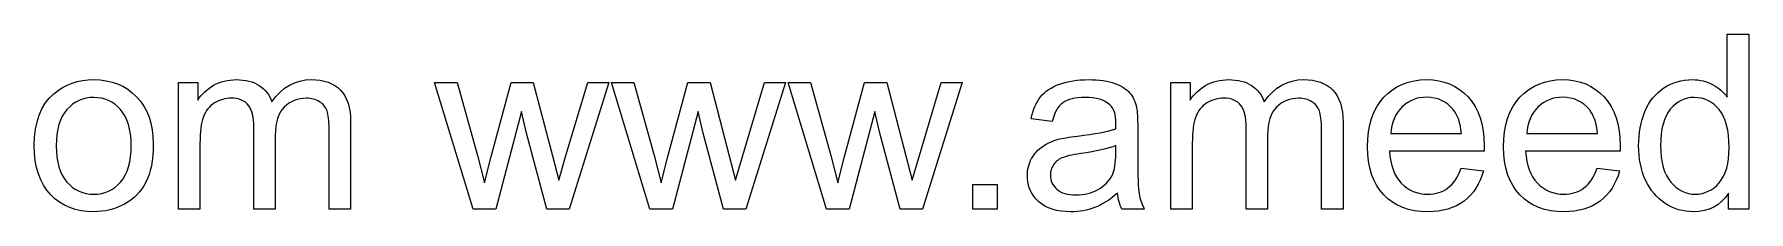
# Model space of a CAD drawing. Extents: x -1652 to 1470, y -458 to 1785.
# Drawn here: x -113.1 to 373.5, y -458.3 to -407.8 of the extents above; entities that cross this region are included whole.
import ezdxf

# ---------------------------------------------------------------- set-up
doc = ezdxf.new("R2010")
doc.units = 0
doc.layers.add('LAYER_1', color=7, linetype='CONTINUOUS')

msp = doc.modelspace()

# ---------------------------------------------------------------- linework, layer by layer
at = {"layer": 'LAYER_1', "color": 250}
for points in [[(367.7913, -457.521), (367.7913, -452.95), (366.886, -454.1992), (365.8797, -455.2823), (364.7726, -456.1992), (363.5646, -456.9496), (362.2556, -457.5336), (360.8458, -457.9508), (359.3351, -458.2013), (357.7235, -458.2848), (356.6581, -458.2479), (355.6146, -458.1371), (354.5931, -457.9522), (353.5936, -457.6932), (352.6164, -457.3598), (351.6616, -456.952), (350.7293, -456.4696), (349.8196, -455.9125), (348.9424, -455.2925), (348.1162, -454.6131), (347.3406, -453.8746), (346.6156, -453.0772), (345.941, -452.2213), (345.3168, -451.307), (344.7427, -450.3348), (344.2187, -449.3047), (343.7549, -448.2219), (343.3529, -447.1), (343.0128, -445.9387), (342.7345, -444.738), (342.5181, -443.4977), (342.3635, -442.2176), (342.2707, -440.8977), (342.2398, -439.5377), (342.268, -438.2082), (342.3525, -436.91), (342.4931, -435.6429), (342.6897, -434.4069), (342.9422, -433.2019), (343.2504, -432.0276), (343.6142, -430.8839), (344.0335, -429.7708), (344.5125, -428.7087), (345.047, -427.7099), (345.637, -426.7745), (346.2829, -425.9028), (346.9845, -425.0951), (347.7422, -424.3517), (348.5561, -423.6729), (349.4262, -423.0589), (350.3342, -422.5099), (351.2699, -422.0346), (352.2331, -421.6327), (353.2233, -421.3042), (354.24, -421.049), (355.283, -420.8669), (356.3517, -420.7577), (357.4457, -420.7213), (358.2502, -420.743), (359.0318, -420.8079), (359.7907, -420.916), (360.5268, -421.067), (361.2402, -421.2609), (361.9307, -421.4976), (362.5984, -421.7768), (363.2434, -422.0984), (363.8623, -422.4547), (364.452, -422.8379), (365.0123, -423.2477), (365.5434, -423.6838), (366.0451, -424.1459), (366.5176, -424.6338), (366.9608, -425.1472), (367.3747, -425.6858), (367.3747, -407.8067), (373.4848, -407.8067), (373.4848, -457.521), (367.7913, -457.521)], [(-113.0811, -439.503), (-112.9943, -437.0886), (-112.7337, -434.8358), (-112.2994, -432.7447), (-111.691, -430.8152), (-110.9085, -429.0473), (-109.9517, -427.4411), (-108.8206, -425.9966), (-107.5149, -424.7137), (-106.3237, -423.778), (-105.0677, -422.967), (-103.7472, -422.2808), (-102.3623, -421.7194), (-100.9135, -421.2827), (-99.4009, -420.9708), (-97.8248, -420.7837), (-96.1856, -420.7213), (-94.3744, -420.7972), (-92.6469, -421.0251), (-91.0031, -421.4048), (-89.4434, -421.9364), (-87.9677, -422.6199), (-86.5762, -423.4552), (-85.269, -424.4425), (-84.0464, -425.5816), (-82.9436, -426.8509), (-81.9874, -428.2371), (-81.178, -429.7399), (-80.5154, -431.3591), (-79.9998, -433.0943), (-79.6314, -434.9454), (-79.4102, -436.912), (-79.3365, -438.9939), (-79.369, -440.6831), (-79.4667, -442.2791), (-79.6294, -443.7821), (-79.8572, -445.1922), (-80.1502, -446.5096), (-80.5082, -447.7343), (-80.9313, -448.8666), (-81.4195, -449.9065), (-81.9701, -450.8726), (-82.5803, -451.7834), (-83.2502, -452.6388), (-83.9798, -453.4389), (-84.7691, -454.1837), (-85.618, -454.8731), (-86.5266, -455.5072), (-87.4949, -456.086), (-88.5005, -456.6024), (-89.5298, -457.0496), (-90.5824, -457.4276), (-91.658, -457.7365), (-92.7564, -457.9766), (-93.8773, -458.1479), (-95.0205, -458.2506), (-96.1856, -458.2848), (-98.0321, -458.2094), (-99.7877, -457.983), (-101.4523, -457.6056), (-103.0263, -457.0769), (-104.5096, -456.3969), (-105.9025, -455.5655), (-107.2051, -454.5824), (-108.4175, -453.4476), (-109.5116, -452.1701), (-110.4594, -450.7594), (-111.2611, -449.2155), (-111.9166, -447.5385), (-112.4263, -445.7286), (-112.7902, -443.786), (-113.0084, -441.7108), (-113.0811, -439.503)], [(-72.1733, -457.521), (-72.1733, -421.4851), (-66.6881, -421.4851), (-66.6881, -426.5768), (-66.2493, -425.933), (-65.7748, -425.3209), (-65.2648, -424.7408), (-64.7194, -424.193), (-64.1387, -423.6777), (-63.5229, -423.1952), (-62.8721, -422.7458), (-62.1865, -422.3298), (-61.4715, -421.9517), (-60.7326, -421.6245), (-59.9694, -421.3479), (-59.1821, -421.122), (-58.3702, -420.9465), (-57.5339, -420.8213), (-56.6729, -420.7463), (-55.787, -420.7213), (-54.8112, -420.7473), (-53.8799, -420.8253), (-52.9935, -420.955), (-52.1519, -421.1365), (-51.3553, -421.3694), (-50.6039, -421.6538), (-49.8978, -421.9894), (-49.2371, -422.3761), (-48.6225, -422.8128), (-48.0548, -423.29), (-47.5339, -423.8078), (-47.0601, -424.3666), (-46.6335, -424.9666), (-46.2542, -425.6081), (-45.9224, -426.2913), (-45.6382, -427.0166), (-44.5223, -425.54), (-43.327, -424.2608), (-42.0519, -423.1787), (-40.6969, -422.2937), (-39.2615, -421.6056), (-37.7456, -421.1142), (-36.1488, -420.8195), (-34.471, -420.7213), (-33.1643, -420.7674), (-31.9349, -420.9059), (-30.783, -421.1369), (-29.709, -421.4605), (-28.7131, -421.8768), (-27.7956, -422.3861), (-26.9567, -422.9883), (-26.1968, -423.6838), (-25.5171, -424.4758), (-24.9276, -425.3675), (-24.4285, -426.3591), (-24.0198, -427.4505), (-23.7017, -428.6417), (-23.4743, -429.9328), (-23.3377, -431.3236), (-23.2922, -432.8143), (-23.2922, -457.521), (-29.4023, -457.521), (-29.4023, -434.8394), (-29.412, -433.9596), (-29.441, -433.1428), (-29.489, -432.3893), (-29.5556, -431.699), (-29.6408, -431.0723), (-29.7441, -430.5091), (-29.8653, -430.0097), (-30.0041, -429.5741), (-30.1668, -429.1808), (-30.3601, -428.8078), (-30.584, -428.4548), (-30.8387, -428.1217), (-31.1243, -427.8082), (-31.441, -427.5138), (-31.7889, -427.2385), (-32.1681, -426.9819), (-32.5673, -426.7503), (-32.9838, -426.5499), (-33.4173, -426.3808), (-33.8678, -426.2427), (-34.335, -426.1355), (-34.819, -426.0591), (-35.3196, -426.0134), (-35.8365, -425.9982), (-36.7706, -426.0378), (-37.6636, -426.1564), (-38.5157, -426.354), (-39.327, -426.6304), (-40.0975, -426.9854), (-40.8275, -427.4189), (-41.5172, -427.9308), (-42.1665, -428.521), (-42.7562, -429.2018), (-43.2668, -429.9769), (-43.6985, -430.8465), (-44.0514, -431.8104), (-44.3256, -432.8687), (-44.5213, -434.0214), (-44.6386, -435.2685), (-44.6777, -436.61), (-44.6777, -457.521), (-50.7878, -457.521), (-50.7878, -434.1335), (-50.8111, -433.1495), (-50.8811, -432.2286), (-50.9977, -431.3709), (-51.161, -430.5765), (-51.3709, -429.8456), (-51.6275, -429.1782), (-51.9307, -428.5746), (-52.2806, -428.0349), (-52.6836, -427.5587), (-53.1462, -427.1455), (-53.6681, -426.7955), (-54.2493, -426.5088), (-54.8897, -426.2856), (-55.589, -426.126), (-56.3472, -426.0302), (-57.1641, -425.9982), (-57.8004, -426.0194), (-58.4248, -426.0828), (-59.0372, -426.1886), (-59.6377, -426.3367), (-60.2262, -426.5271), (-60.8029, -426.7599), (-61.3675, -427.0349), (-61.9203, -427.3522), (-62.4481, -427.7102), (-62.9381, -428.1075), (-63.3904, -428.544), (-63.8051, -429.0201), (-64.1824, -429.5357), (-64.5224, -430.091), (-64.8253, -430.6863), (-65.0911, -431.3215), (-65.3189, -432.0087), (-65.5164, -432.7686), (-65.6834, -433.6008), (-65.8202, -434.5053), (-65.9265, -435.4819), (-66.0024, -436.5306), (-66.048, -437.6511), (-66.0632, -438.8434), (-66.0632, -457.521), (-72.1733, -457.521)], [(11.4361, -457.521), (0.5466, -421.4851), (6.9345, -421.4851), (12.6859, -442.2804), (14.7226, -450.0222), (16.5857, -442.5928), (22.2908, -421.4851), (28.5514, -421.4851), (33.9788, -442.4077), (35.7493, -449.27), (37.8207, -442.3151), (44.0466, -421.4851), (49.9832, -421.4851), (38.6771, -457.521), (32.3587, -457.521), (26.642, -435.9619), (25.1954, -429.7939), (17.9049, -457.521), (11.4361, -457.521)], [(61.5786, -457.521), (50.6891, -421.4851), (57.077, -421.4851), (62.8284, -442.2804), (64.8651, -450.0222), (66.7282, -442.5928), (72.4333, -421.4851), (78.6939, -421.4851), (84.1213, -442.4077), (85.8918, -449.27), (87.9632, -442.3151), (94.1891, -421.4851), (100.1257, -421.4851), (88.8196, -457.521), (82.5012, -457.521), (76.7845, -435.9619), (75.3379, -429.7939), (68.0474, -457.521), (61.5786, -457.521)], [(111.7211, -457.521), (100.8316, -421.4851), (107.2195, -421.4851), (112.9709, -442.2804), (115.0076, -450.0222), (116.8707, -442.5928), (122.5758, -421.4851), (128.8364, -421.4851), (134.2638, -442.4077), (136.0343, -449.27), (138.1057, -442.3151), (144.3316, -421.4851), (150.2682, -421.4851), (138.9621, -457.521), (132.6437, -457.521), (126.927, -435.9619), (125.4804, -429.7939), (118.1899, -457.521), (111.7211, -457.521)], [(194.3815, -453.0078), (193.5348, -453.7054), (192.6958, -454.3491), (191.8646, -454.9391), (191.0415, -455.4756), (190.2265, -455.9589), (189.4197, -456.3894), (188.6214, -456.7673), (187.8316, -457.0928), (187.0391, -457.3733), (186.2323, -457.6159), (185.4112, -457.8209), (184.5755, -457.9882), (183.7252, -458.1182), (182.8601, -458.2108), (181.9801, -458.2663), (181.085, -458.2848), (179.6437, -458.2398), (178.2881, -458.1045), (177.0183, -457.879), (175.8341, -457.563), (174.7356, -457.1564), (173.7229, -456.6591), (172.7958, -456.0709), (171.9545, -455.3917), (171.2059, -454.6459), (170.5572, -453.8492), (170.0082, -453.0017), (169.5591, -452.1037), (169.2097, -451.1553), (168.9602, -450.1565), (168.8105, -449.1076), (168.7606, -448.0086), (168.7796, -447.356), (168.8364, -446.7176), (168.9309, -446.0932), (169.0629, -445.483), (169.2324, -444.8868), (169.4392, -444.3048), (169.6831, -443.7368), (169.9641, -443.183), (170.2793, -442.6503), (170.6172, -442.1455), (170.9779, -441.6684), (171.3615, -441.2186), (171.7677, -440.796), (172.1968, -440.4003), (172.6487, -440.0311), (173.1233, -439.6882), (173.6208, -439.3682), (174.1326, -439.0678), (174.6591, -438.7873), (175.2006, -438.5266), (175.7572, -438.2861), (176.3292, -438.0657), (176.917, -437.8657), (177.5208, -437.6862), (178.0008, -437.5695), (178.5382, -437.4538), (179.1329, -437.339), (179.7846, -437.2248), (180.4933, -437.1111), (181.2588, -436.9978), (182.081, -436.8849), (182.9597, -436.772), (184.7481, -436.5491), (186.4157, -436.3145), (187.962, -436.0686), (189.3867, -435.8115), (190.6893, -435.5436), (191.8695, -435.2651), (192.9268, -434.9763), (193.8608, -434.6774), (193.8955, -433.092), (193.8684, -432.1975), (193.787, -431.3714), (193.6514, -430.6136), (193.4616, -429.9242), (193.2175, -429.303), (192.9191, -428.7503), (192.5665, -428.2659), (192.1597, -427.8498), (191.5381, -427.3659), (190.845, -426.947), (190.0805, -426.5929), (189.2449, -426.3034), (188.3382, -426.0786), (187.3606, -425.9181), (186.3122, -425.8219), (185.1932, -425.7899), (184.1479, -425.8137), (183.1733, -425.8852), (182.2695, -426.0041), (181.4366, -426.1704), (180.6747, -426.3838), (179.9841, -426.6443), (179.3647, -426.9517), (178.8169, -427.3059), (178.3178, -427.7198), (177.8531, -428.2066), (177.4227, -428.7662), (177.0261, -429.399), (176.6631, -430.105), (176.3336, -430.8844), (176.0371, -431.7373), (175.7734, -432.6638), (169.8021, -431.8306), (170.0224, -430.8944), (170.2753, -430.0038), (170.5611, -429.1591), (170.8798, -428.3604), (171.2316, -427.6078), (171.6166, -426.9014), (172.035, -426.2414), (172.4869, -425.6279), (172.9816, -425.055), (173.5284, -424.5166), (174.1272, -424.0124), (174.7782, -423.542), (175.4812, -423.1053), (176.2363, -422.7019), (177.0434, -422.3317), (177.9027, -421.9942), (178.802, -421.697), (179.7378, -421.439), (180.7096, -421.2202), (181.7171, -421.041), (182.7599, -420.9013), (183.8376, -420.8014), (184.9497, -420.7413), (186.0958, -420.7213), (187.2235, -420.7381), (188.298, -420.7887), (189.319, -420.8732), (190.2864, -420.9918), (191.2001, -421.1445), (192.06, -421.3315), (192.866, -421.553), (193.6178, -421.8091), (194.3148, -422.0907), (194.9649, -422.3888), (195.5678, -422.7037), (196.1232, -423.0357), (196.6308, -423.3851), (197.0905, -423.7521), (197.5019, -424.137), (197.8648, -424.5401), (198.1908, -424.9659), (198.4919, -425.4189), (198.768, -425.899), (199.0191, -426.4062), (199.2453, -426.9405), (199.4466, -427.5019), (199.6229, -428.0904), (199.7742, -428.7061), (199.8436, -429.1357), (199.9042, -429.6433), (199.9558, -430.2287), (199.9984, -430.8918), (200.0318, -431.6325), (200.0557, -432.4506), (200.0702, -433.3461), (200.0751, -434.3187), (200.0751, -442.4192), (200.0811, -444.4437), (200.099, -446.2732), (200.1288, -447.9079), (200.1706, -449.3481), (200.2243, -450.5942), (200.2899, -451.6463), (200.3674, -452.5047), (200.4569, -453.1698), (200.5605, -453.7351), (200.6886, -454.294), (200.8408, -454.8466), (201.0168, -455.3931), (201.216, -455.9337), (201.4382, -456.4685), (201.683, -456.9975), (201.9498, -457.521), (195.5619, -457.521), (195.3422, -457.029), (195.1431, -456.5164), (194.9647, -455.9832), (194.8068, -455.4293), (194.6696, -454.8549), (194.5529, -454.2598), (194.4569, -453.6441), (194.3815, -453.0078)], [(209.4601, -457.521), (209.4601, -421.4851), (214.9453, -421.4851), (214.9453, -426.5768), (215.3841, -425.933), (215.8586, -425.3209), (216.3686, -424.7408), (216.914, -424.193), (217.4947, -423.6777), (218.1105, -423.1952), (218.7613, -422.7458), (219.4469, -422.3298), (220.1619, -421.9517), (220.9008, -421.6245), (221.664, -421.3479), (222.4514, -421.122), (223.2632, -420.9465), (224.0995, -420.8213), (224.9605, -420.7463), (225.8464, -420.7213), (226.8222, -420.7473), (227.7535, -420.8253), (228.6399, -420.955), (229.4815, -421.1365), (230.2781, -421.3694), (231.0295, -421.6538), (231.7356, -421.9894), (232.3963, -422.3761), (233.0109, -422.8128), (233.5786, -423.29), (234.0995, -423.8078), (234.5733, -424.3666), (234.9999, -424.9666), (235.3792, -425.6081), (235.711, -426.2913), (235.9952, -427.0166), (237.1111, -425.54), (238.3064, -424.2608), (239.5815, -423.1787), (240.9365, -422.2937), (242.3719, -421.6056), (243.8878, -421.1142), (245.4846, -420.8195), (247.1624, -420.7213), (248.4691, -420.7674), (249.6985, -420.9059), (250.8504, -421.1369), (251.9244, -421.4605), (252.9203, -421.8768), (253.8378, -422.3861), (254.6767, -422.9883), (255.4366, -423.6838), (256.1163, -424.4758), (256.7058, -425.3675), (257.2049, -426.3591), (257.6136, -427.4505), (257.9317, -428.6417), (258.1591, -429.9328), (258.2957, -431.3236), (258.3412, -432.8143), (258.3412, -457.521), (252.2311, -457.521), (252.2311, -434.8394), (252.2214, -433.9596), (252.1924, -433.1428), (252.1444, -432.3893), (252.0778, -431.699), (251.9926, -431.0723), (251.8893, -430.5091), (251.7681, -430.0097), (251.6293, -429.5741), (251.4666, -429.1808), (251.2733, -428.8078), (251.0494, -428.4548), (250.7947, -428.1217), (250.5091, -427.8082), (250.1924, -427.5138), (249.8445, -427.2385), (249.4653, -426.9819), (249.0661, -426.7503), (248.6496, -426.5499), (248.2161, -426.3808), (247.7657, -426.2427), (247.2984, -426.1355), (246.8144, -426.0591), (246.3138, -426.0134), (245.7969, -425.9982), (244.8628, -426.0378), (243.9698, -426.1564), (243.1177, -426.354), (242.3064, -426.6304), (241.5359, -426.9854), (240.8059, -427.4189), (240.1162, -427.9308), (239.4669, -428.521), (238.8772, -429.2018), (238.3666, -429.9769), (237.9349, -430.8465), (237.5821, -431.8104), (237.3078, -432.8687), (237.1121, -434.0214), (236.9948, -435.2685), (236.9557, -436.61), (236.9557, -457.521), (230.8456, -457.521), (230.8456, -434.1335), (230.8223, -433.1495), (230.7523, -432.2286), (230.6357, -431.3709), (230.4724, -430.5765), (230.2625, -429.8456), (230.0059, -429.1782), (229.7027, -428.5746), (229.3528, -428.0349), (228.9498, -427.5587), (228.4872, -427.1455), (227.9653, -426.7955), (227.3841, -426.5088), (226.7437, -426.2856), (226.0444, -426.126), (225.2862, -426.0302), (224.4693, -425.9982), (223.833, -426.0194), (223.2086, -426.0828), (222.5962, -426.1886), (221.9957, -426.3367), (221.4072, -426.5271), (220.8305, -426.7599), (220.2659, -427.0349), (219.7131, -427.3522), (219.1853, -427.7102), (218.6953, -428.1075), (218.243, -428.544), (217.8283, -429.0201), (217.451, -429.5357), (217.111, -430.091), (216.8081, -430.6863), (216.5423, -431.3215), (216.3145, -432.0087), (216.117, -432.7686), (215.95, -433.6008), (215.8133, -434.5053), (215.7069, -435.4819), (215.631, -436.5306), (215.5854, -437.6511), (215.5702, -438.8434), (215.5702, -457.521), (209.4601, -457.521)], [(291.8775, -445.8562), (298.196, -446.6894), (297.787, -448.027), (297.2979, -449.2884), (296.7287, -450.4734), (296.0797, -451.5816), (295.3509, -452.6127), (294.5426, -453.5666), (293.6547, -454.4428), (292.6876, -455.2413), (291.6461, -455.9535), (290.535, -456.5712), (289.3542, -457.0942), (288.1035, -457.5225), (286.7829, -457.8558), (285.3922, -458.094), (283.9312, -458.2371), (282.3999, -458.2848), (280.4807, -458.2089), (278.6635, -457.981), (276.9483, -457.6013), (275.3351, -457.0697), (273.8238, -456.3862), (272.4145, -455.5508), (271.1072, -454.5636), (269.9019, -453.4244), (268.8197, -452.1519), (267.8818, -450.7559), (267.0882, -449.2369), (266.4388, -447.5949), (265.9338, -445.8304), (265.5731, -443.9435), (265.3566, -441.9346), (265.2845, -439.8039), (265.3572, -437.6016), (265.5754, -435.5254), (265.9393, -433.5757), (266.449, -431.7525), (267.1045, -430.0564), (267.9062, -428.4874), (268.854, -427.0459), (269.9481, -425.7321), (271.1589, -424.5566), (272.4564, -423.5382), (273.8408, -422.6769), (275.3119, -421.9726), (276.8698, -421.4249), (278.5145, -421.0339), (280.246, -420.7994), (282.0643, -420.7213), (283.824, -420.7978), (285.5013, -421.0274), (287.096, -421.4103), (288.6084, -421.9465), (290.0383, -422.6363), (291.3857, -423.4796), (292.6507, -424.4768), (293.8332, -425.6279), (294.9034, -426.9184), (295.8314, -428.3337), (296.617, -429.8737), (297.2601, -431.5385), (297.7605, -433.328), (298.1181, -435.2423), (298.3327, -437.2814), (298.4043, -439.4452), (298.3696, -441.0653), (271.5335, -441.0653), (271.6616, -442.5022), (271.8724, -443.8531), (272.1662, -445.1178), (272.5432, -446.2959), (273.0038, -447.3873), (273.5482, -448.3916), (274.1767, -449.3085), (274.8895, -450.1379), (275.6641, -450.8745), (276.4861, -451.5134), (277.3553, -452.0543), (278.2715, -452.4972), (279.2343, -452.8419), (280.2435, -453.0883), (281.2988, -453.2363), (282.3999, -453.2856), (283.2222, -453.2579), (284.014, -453.1749), (284.7752, -453.0366), (285.5056, -452.843), (286.205, -452.594), (286.8734, -452.2896), (287.5107, -451.93), (288.1166, -451.515), (288.6954, -451.0393), (289.2428, -450.4974), (289.7591, -449.8893), (290.2444, -449.215), (290.6987, -448.4746), (291.1222, -447.668), (291.5151, -446.7952), (291.8775, -445.8562)], [(330.494, -445.8562), (336.8125, -446.6894), (336.4035, -448.027), (335.9144, -449.2884), (335.3452, -450.4734), (334.6962, -451.5816), (333.9674, -452.6127), (333.1591, -453.5666), (332.2712, -454.4428), (331.3041, -455.2413), (330.2626, -455.9535), (329.1515, -456.5712), (327.9707, -457.0942), (326.72, -457.5225), (325.3994, -457.8558), (324.0087, -458.094), (322.5477, -458.2371), (321.0164, -458.2848), (319.0972, -458.2089), (317.28, -457.981), (315.5648, -457.6013), (313.9516, -457.0697), (312.4403, -456.3862), (311.031, -455.5508), (309.7237, -454.5636), (308.5184, -453.4244), (307.4362, -452.1519), (306.4983, -450.7559), (305.7047, -449.2369), (305.0553, -447.5949), (304.5503, -445.8304), (304.1896, -443.9435), (303.9731, -441.9346), (303.901, -439.8039), (303.9737, -437.6016), (304.1919, -435.5254), (304.5558, -433.5757), (305.0655, -431.7525), (305.721, -430.0564), (306.5227, -428.4874), (307.4705, -427.0459), (308.5646, -425.7321), (309.7754, -424.5566), (311.0729, -423.5382), (312.4573, -422.6769), (313.9284, -421.9726), (315.4863, -421.4249), (317.131, -421.0339), (318.8625, -420.7994), (320.6808, -420.7213), (322.4405, -420.7978), (324.1178, -421.0274), (325.7125, -421.4103), (327.2249, -421.9465), (328.6548, -422.6363), (330.0022, -423.4796), (331.2672, -424.4768), (332.4497, -425.6279), (333.5199, -426.9184), (334.4479, -428.3337), (335.2335, -429.8737), (335.8766, -431.5385), (336.377, -433.328), (336.7346, -435.2423), (336.9492, -437.2814), (337.0208, -439.4452), (336.9861, -441.0653), (310.15, -441.0653), (310.2781, -442.5022), (310.4889, -443.8531), (310.7827, -445.1178), (311.1597, -446.2959), (311.6203, -447.3873), (312.1647, -448.3916), (312.7932, -449.3085), (313.506, -450.1379), (314.2806, -450.8745), (315.1026, -451.5134), (315.9718, -452.0543), (316.888, -452.4972), (317.8508, -452.8419), (318.86, -453.0883), (319.9153, -453.2363), (321.0164, -453.2856), (321.8387, -453.2579), (322.6305, -453.1749), (323.3917, -453.0366), (324.1221, -452.843), (324.8215, -452.594), (325.4899, -452.2896), (326.1272, -451.93), (326.7331, -451.515), (327.3119, -451.0393), (327.8593, -450.4974), (328.3756, -449.8893), (328.8609, -449.215), (329.3152, -448.4746), (329.7387, -447.668), (330.1316, -446.7952), (330.494, -445.8562)], [(-106.8321, -439.5146), (-106.7849, -441.1875), (-106.6433, -442.7518), (-106.4074, -444.2073), (-106.077, -445.5539), (-105.6523, -446.7915), (-105.1331, -447.9199), (-104.5196, -448.9389), (-103.8117, -449.8486), (-103.0284, -450.6541), (-102.197, -451.3523), (-101.3174, -451.943), (-100.3893, -452.4263), (-99.4123, -452.8023), (-98.3862, -453.0708), (-97.3107, -453.2319), (-96.1856, -453.2856), (-95.0725, -453.2319), (-94.007, -453.0706), (-92.9889, -452.8017), (-92.0182, -452.4249), (-91.0946, -451.9402), (-90.2182, -451.3474), (-89.3886, -450.6464), (-88.6058, -449.837), (-87.8979, -448.917), (-87.2844, -447.8842), (-86.7653, -446.7386), (-86.3406, -445.4801), (-86.0102, -444.1088), (-85.7743, -442.6247), (-85.6327, -441.0277), (-85.5855, -439.3179), (-85.6332, -437.7019), (-85.7763, -436.187), (-86.0145, -434.7733), (-86.3478, -433.4609), (-86.776, -432.2499), (-87.2991, -431.1405), (-87.9168, -430.1328), (-88.629, -429.2269), (-89.4117, -428.4214), (-90.241, -427.7232), (-91.1166, -427.1325), (-92.0385, -426.6492), (-93.0064, -426.2732), (-94.0204, -426.0047), (-95.0801, -425.8436), (-96.1856, -425.7899), (-97.3107, -425.8431), (-98.3862, -426.0027), (-99.4123, -426.269), (-100.3893, -426.6419), (-101.3174, -427.1217), (-102.197, -427.7085), (-103.0284, -428.4025), (-103.8117, -429.2037), (-104.5196, -430.1129), (-105.1331, -431.1305), (-105.6523, -432.2566), (-106.077, -433.4913), (-106.4074, -434.8344), (-106.6433, -436.2859), (-106.7849, -437.846), (-106.8321, -439.5146)], [(271.8807, -436.0661), (291.947, -436.0661), (291.8234, -434.9649), (291.6523, -433.9352), (291.434, -432.9768), (291.1688, -432.0896), (290.8569, -431.2734), (290.4986, -430.5282), (290.0943, -429.8538), (289.6441, -429.25), (288.8918, -428.4239), (288.0844, -427.7075), (287.2222, -427.1009), (286.3055, -426.6043), (285.3346, -426.2179), (284.3097, -425.9416), (283.231, -425.7758), (282.099, -425.7205), (281.0699, -425.7644), (280.0831, -425.8963), (279.1382, -426.116), (278.2353, -426.4235), (277.3741, -426.819), (276.5546, -427.3023), (275.7766, -427.8735), (275.0399, -428.5326), (274.3678, -429.2654), (273.7749, -430.058), (273.2612, -430.9101), (272.8267, -431.822), (272.4714, -432.7935), (272.1953, -433.8247), (271.9984, -434.9156), (271.8807, -436.0661)], [(310.4972, -436.0661), (330.5635, -436.0661), (330.4399, -434.9649), (330.2688, -433.9352), (330.0505, -432.9768), (329.7853, -432.0896), (329.4734, -431.2734), (329.1151, -430.5282), (328.7108, -429.8538), (328.2606, -429.25), (327.5083, -428.4239), (326.7009, -427.7075), (325.8387, -427.1009), (324.922, -426.6043), (323.9511, -426.2179), (322.9262, -425.9416), (321.8475, -425.7758), (320.7155, -425.7205), (319.6864, -425.7644), (318.6996, -425.8963), (317.7547, -426.116), (316.8518, -426.4235), (315.9906, -426.819), (315.1711, -427.3023), (314.3931, -427.8735), (313.6564, -428.5326), (312.9843, -429.2654), (312.3914, -430.058), (311.8777, -430.9101), (311.4432, -431.822), (311.0879, -432.7935), (310.8118, -433.8247), (310.6149, -434.9156), (310.4972, -436.0661)], [(348.4888, -439.5493), (348.5344, -441.2217), (348.6712, -442.7847), (348.8995, -444.2383), (349.2193, -445.5828), (349.6308, -446.8183), (350.1341, -447.9448), (350.7293, -448.9626), (351.4166, -449.8718), (352.1624, -450.673), (352.9418, -451.367), (353.7545, -451.9538), (354.6004, -452.4336), (355.4794, -452.8065), (356.3914, -453.0728), (357.3361, -453.2324), (358.3136, -453.2856), (359.2971, -453.2346), (360.2427, -453.0816), (361.1507, -452.8267), (362.0211, -452.4698), (362.854, -452.0108), (363.6497, -451.4499), (364.4082, -450.7871), (365.1297, -450.0222), (365.7849, -449.1526), (366.3533, -448.1757), (366.8345, -447.0913), (367.2286, -445.8996), (367.5354, -444.6004), (367.7546, -443.1939), (367.8863, -441.6799), (367.9302, -440.0585), (367.8857, -438.2793), (367.7521, -436.6217), (367.5292, -435.0859), (367.217, -433.6721), (366.8153, -432.3803), (366.324, -431.2106), (365.7428, -430.1633), (365.0718, -429.2385), (364.339, -428.4291), (363.564, -427.7281), (362.747, -427.1353), (361.888, -426.6506), (360.9873, -426.2738), (360.0449, -426.0049), (359.0611, -425.8436), (358.0359, -425.7899), (357.0372, -425.8415), (356.0807, -425.9962), (355.1663, -426.2543), (354.2937, -426.6159), (353.463, -427.0811), (352.6738, -427.65), (351.9262, -428.3228), (351.2199, -429.0996), (350.5809, -429.9881), (350.0267, -430.996), (349.5573, -432.1232), (349.173, -433.3697), (348.8739, -434.7356), (348.66, -436.2208), (348.5316, -437.8254), (348.4888, -439.5493)], [(193.8955, -439.4683), (193.0102, -439.8003), (192.0208, -440.1193), (190.9272, -440.4252), (189.7295, -440.7181), (188.4276, -440.998), (187.0216, -441.2649), (185.5114, -441.5188), (183.8971, -441.7596), (182.9858, -441.8963), (182.1439, -442.0374), (181.3714, -442.1827), (180.6684, -442.3325), (180.0348, -442.4865), (179.4707, -442.6449), (178.976, -442.8076), (178.5507, -442.9747), (178.1715, -443.1537), (177.815, -443.3521), (177.4809, -443.5697), (177.1693, -443.8064), (176.8798, -444.0622), (176.6125, -444.3368), (176.3672, -444.6301), (176.1437, -444.942), (175.9441, -445.2718), (175.7706, -445.6105), (175.6235, -445.9581), (175.5028, -446.3147), (175.4087, -446.6806), (175.3414, -447.0559), (175.3008, -447.4406), (175.2873, -447.835), (175.3161, -448.4262), (175.4025, -448.9933), (175.5467, -449.536), (175.7488, -450.054), (176.0089, -450.5471), (176.3272, -451.0149), (176.7038, -451.4572), (177.1389, -451.8738), (177.6298, -452.2524), (178.1739, -452.581), (178.7711, -452.8593), (179.4215, -453.0874), (180.1251, -453.2651), (180.8818, -453.3921), (181.6917, -453.4684), (182.5547, -453.4939), (183.4237, -453.47), (184.2688, -453.3982), (185.0901, -453.2785), (185.8875, -453.1106), (186.661, -452.8944), (187.4107, -452.6298), (188.1365, -452.3166), (188.8384, -451.9548), (189.5018, -451.555), (190.1204, -451.1196), (190.694, -450.6486), (191.2223, -450.1423), (191.705, -449.6007), (192.1419, -449.0239), (192.5327, -448.4122), (192.8771, -447.7656), (193.1088, -447.2188), (193.3091, -446.6113), (193.4783, -445.943), (193.6163, -445.2139), (193.7235, -444.4241), (193.7999, -443.5736), (193.8456, -442.6623), (193.8608, -441.6902), (193.8955, -439.4683)], [(153.2885, -457.521), (153.2885, -450.5777), (160.2319, -450.5777), (160.2319, -457.521), (153.2885, -457.521)]]:
    msp.add_lwpolyline(points, close=True, dxfattribs=at)

doc.saveas('drawing.dxf')
